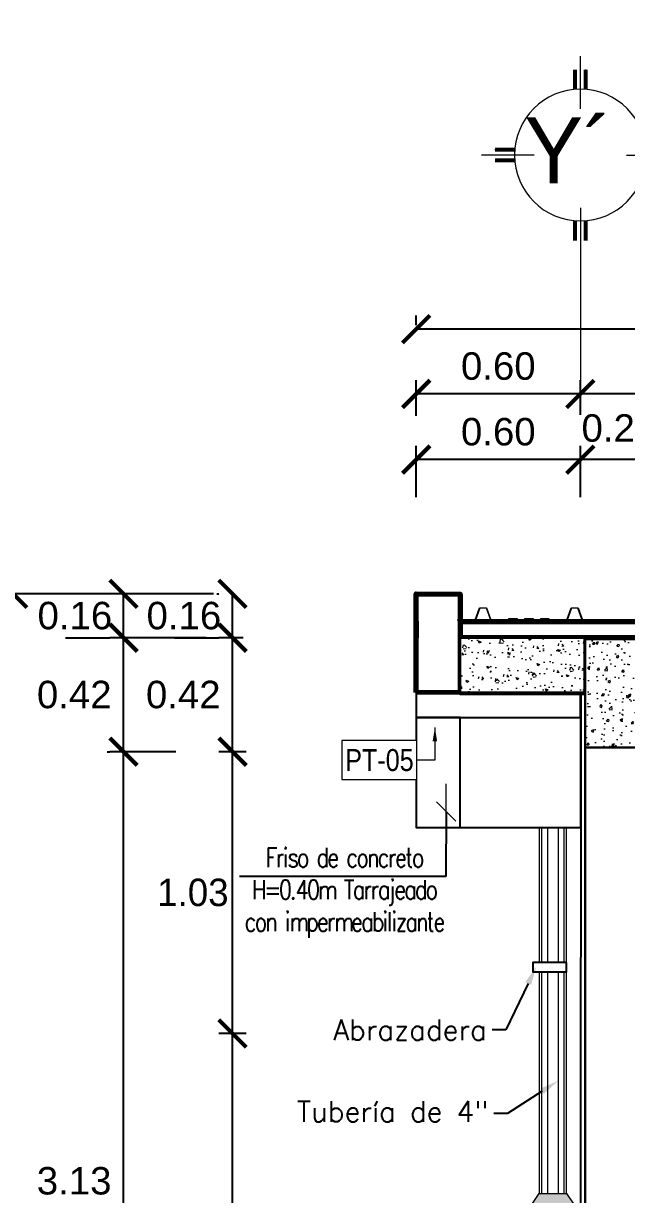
# Model space of a CAD drawing. Header units: millimetres. Extents: x -3570 to 5754, y -12788176 to 1214.
# Drawn here: x 3397.577 to 3399.773, y 1188.445 to 1192.709 of the extents above; entities that cross this region are included whole.
import ezdxf
from ezdxf import colors
from ezdxf.entities.mleader import LeaderData, LeaderLine
from ezdxf.enums import TextEntityAlignment as Align
from ezdxf.math import Vec2, Vec3

# ---------------------------------------------------------------- set-up
doc = ezdxf.new("R2010")
doc.units = ezdxf.units.MM
doc.linetypes.add('ACAD_ISO04W100', pattern=[30, 24, -3, 0, -3])
doc.linetypes.add('CONTINUA', pattern=[0])
for name, color, linetype, lineweight in [('.', 7, 'Continuous', 0), ('07. TARRAJEO.', 70, 'Continuous', 0), ('15. TECHOS.', 22, 'Continuous', 5), ('31. LOSA Y TECHO EN CORTE.', 7, 'Continuous', 30), ('49. EJES.', 152, 'Continuous', 5), ('55. INDICADORES - TEXTO (SOLO MÓDULOS).', 45, 'Continuous', 5), ('COLUMNAS Y PLACAS', 255, 'Continuous', 70), ('COTAS', 7, 'Continuous', 0), ('lineas delgadas', 252, 'Continuous', 5), ('LINEAS ELEVACIONES', 252, 'Continuous', 0), ('SGE_COTAS-01', 1, 'Continuous', 9), ('SGE_TEXTO-CHICOS-03', 3, 'Continuous', 9), ('TEXTOS', 2, 'Continuous', 20), ('TEXTOS-CHICOS-03', 3, 'Continuous', 5)]:
    doc.layers.add(name, color=color, linetype=linetype, lineweight=lineweight)
doc.layers.add('PARA CORTES ARQ', color=251, linetype='Continuous')
doc.styles.add('COTAS', font='arial.ttf')
doc.styles.add('ESC 1-50 C', font='arial.ttf', dxfattribs={"height": 0.075})
doc.styles.add('nemi', font='GOTHIC.TTF')
doc.styles.add('R80-50', font='romans.shx', dxfattribs={"width": 1.3, "height": 0.08})
doc.styles.add('ROMANS', font='romans.shx')
doc.styles.add('SIMPLEX 50', font='simplex.shx', dxfattribs={"width": 0.6, "height": 0.08})
doc.styles.add('TEXTOS 20', font='ARIALN.TTF', dxfattribs={"height": 0.08})
doc.dimstyles.new('1-50', dxfattribs={"dimtxt": 0.15, "dimasz": 0.07, "dimexe": 0.08, "dimexo": 0, "dimgap": 0.02, "dimtad": 1, "dimtoh": 1, "dimzin": 4, "dimdsep": 46, "dimtxsty": 'R80-50', "dimblk1": 'TICK1', "dimblk2": 'TICK1', "dimsah": 1, "dimcen": 0.09, "dimclrt": 3, "dimaunit": 1, "dimadec": 0, "dimazin": 0, "dimtfac": 1, "dimtix": 1, "dimtmove": 1, "dimatfit": 1, "dimldrblk": 'TICK1', "dimfxl": 0.6, "dimfxlon": 1, "dimtolj": 1, "dimtzin": 0, "dimarcsym": 0})
doc.dimstyles.new('COTA NEMI', dxfattribs={"dimscale": 0, "dimtxt": 0.1, "dimasz": 0.05, "dimexe": 0.04, "dimexo": 0.1, "dimgap": 0.022, "dimtad": 2, "dimtih": 1, "dimtoh": 1, "dimzin": 5, "dimdsep": 46, "dimtxsty": 'nemi', "dimblk": 'ARCHTICK', "dimcen": 0, "dimdle": 0.03, "dimclrd": 1, "dimclre": 1, "dimclrt": 256, "dimaunit": 1, "dimazin": 0, "dimtfac": 1, "dimtix": 1, "dimtmove": 0, "dimatfit": 3, "dimldrblk": 'ARCHTICK', "dimfxl": 0.05, "dimfxlon": 1, "dimtolj": 1, "dimtzin": 0, "dimlwd": -1, "dimlwe": -1, "dimarcsym": 0})
doc.dimstyles.new('ESC G 1.50', dxfattribs={"dimtxt": 0.08, "dimasz": 0.08, "dimexe": 0.08, "dimexo": 0.05, "dimgap": 0.02, "dimtad": 2, "dimtih": 1, "dimtoh": 1, "dimzin": 1, "dimdsep": 46, "dimtxsty": 'SIMPLEX 50', "dimblk": 'ARCHTICK', "dimcen": 0, "dimdle": 0.06, "dimclrd": 256, "dimclre": 256, "dimclrt": 256, "dimadec": 0, "dimazin": 0, "dimtfac": 1, "dimtix": 1, "dimtmove": 2, "dimatfit": 3, "dimfxl": 0.5, "dimfxlon": 1, "dimlwd": -1, "dimlwe": -1, "dimarcsym": 0})
doc.dimstyles.new('Escala1_50', dxfattribs={"dimtxt": 0.1, "dimasz": 0.1, "dimexe": 0.05, "dimexo": 0.25, "dimgap": 0.05, "dimtad": 2, "dimtih": 1, "dimtoh": 1, "dimzin": 1, "dimdsep": 46, "dimtxsty": 'COTAS', "dimblk": 'ARCHTICK', "dimcen": 0.04, "dimclrd": 1, "dimclre": 1, "dimclrt": 7, "dimadec": 0, "dimazin": 0, "dimtfac": 1, "dimtmove": 2, "dimatfit": 3, "dimfxl": 1, "dimtolj": 1, "dimtzin": 4, "dimarcsym": 0})

# ---------------------------------------------------------------- blocks, each defined once
blk = doc.blocks.new('eje')
at = {"layer": '49. EJES.', "ltscale": 0.01}
for p, q in [((2.063533550404091e-17, 0.9325860982293981), (2.063533550404091e-17, 1.124586098229608)), ((-0.01920000000002954, 1.003816865481552), (-0.01920000000002954, 1.075994768629038)), ((0.239230767252299, 0.7837860982292686), (0.3114086703997703, 0.7837860982292828)), ((-0.1680000000001023, 0.7645860982292817), (-0.360000000000341, 0.7645860982292533)), ((-0.239230767252299, 0.7453860982292664), (-0.3114086703997135, 0.7453860982292806)), ((0.1680000000001023, 0.7645860982292391), (0.360000000000341, 0.7645860982292817)), ((5.93957391425931e-18, 0.5725860982289892), (5.93957391425931e-18, 0.44458609822883)), ((0.01920000000002958, 0.5253553309768975), (0.01920000000002958, 0.4531774278292839))]:
    blk.add_line(p, q, dxfattribs=at)
at = {"layer": '49. EJES.'}
blk.add_line((5.93957391425931e-18, 0.44458609822883), (-1.408306880611444e-18, -0.1054139017710895), dxfattribs=at)
at = {"layer": '49. EJES.', "ltscale": 0.01, "const_width": 0.0144000000000131}
for points in [[(-0.01920000000002954, 1.003816865481552), (-0.01920000000002954, 1.075994768629038)], [(0.01919999999997274, 1.003816865481552), (0.01919999999997274, 1.075994768629024)], [(-0.239230767252299, 0.7837860982292686), (-0.3114086703997703, 0.7837860982292402)], [(0.239230767252299, 0.7837860982292686), (0.3114086703997703, 0.7837860982292828)], [(-0.239230767252299, 0.7453860982292664), (-0.3114086703997135, 0.7453860982292806)], [(0.239230767252299, 0.7453860982292522), (0.3114086703997703, 0.7453860982292806)], [(-0.01920000000002954, 0.5253553309768548), (-0.01919999999997269, 0.4531774278293124)], [(0.01920000000002958, 0.5253553309768975), (0.01920000000002958, 0.4531774278292839)]]:
    blk.add_lwpolyline(points, dxfattribs=at)
at = {"layer": '49. EJES.', "ltscale": 0.01}
blk.add_circle((2.063533550404091e-17, 0.7645860982292817), 0.2400000000002182, dxfattribs=at)
blk = doc.blocks.new('_ArchTick')
at = {"color": 0, "linetype": 'Continuous', "const_width": 0.15}
blk.add_lwpolyline([(-0.5, -0.5), (0.5, 0.5)], dxfattribs=at)
blk = doc.blocks.new('*D440')
at = {"layer": 'COTAS', "color": 1, "lineweight": -2, "transparency": 16777216}
for p, q in [((3398.363154991944, 1189.031336916767), (3398.288171458914, 1189.031336916767)), ((3398.338171458914, 1186.931337276711), (3398.338171458914, 1189.031336916767)), ((3398.376979070248, 1186.931337276711), (3398.288171458914, 1186.931337276711))]:
    blk.add_line(p, q, dxfattribs=at)
at = {"layer": 'Defpoints', "color": 0, "lineweight": 30, "transparency": 16777216}
for p in [(3398.338171458914, 1189.031336916767), (3398.613154991944, 1189.031336916767), (3398.626979070248, 1186.931337276711, -24926854.24738497)]:
    blk.add_point(p, dxfattribs=at)
at = {"layer": 'COTAS', "color": 1, "lineweight": -2, "transparency": 16777216, "xscale": 0.1, "yscale": 0.1, "zscale": 0.1}
for p, rotation in [((3398.338171458914, 1189.031336916767), 90), ((3398.338171458914, 1186.931337276711), 270)]:
    blk.add_blockref('_ArchTick', p, dxfattribs=dict(at, rotation=rotation))
at = {"layer": 'COTAS', "color": 7, "transparency": 16777216, "insert": (3398.157612113757, 1187.981337096738), "char_height": 0.1, "attachment_point": 5, "style": 'COTAS'}
blk.add_mtext('\\A1;2.10', dxfattribs=at)
blk = doc.blocks.new('*D441')
at = {"layer": 'COTAS', "color": 1, "lineweight": -2, "transparency": 16777216}
for p, q in [((3398.376979070245, 1190.472360374986), (3398.288171458913, 1190.472360374986)), ((3398.338171458914, 1190.057360374987), (3398.338171458914, 1190.472360374986)), ((3398.363154991944, 1190.057360374987), (3398.288171458913, 1190.057360374987))]:
    blk.add_line(p, q, dxfattribs=at)
at = {"layer": 'Defpoints', "color": 0, "lineweight": 30, "transparency": 16777216}
for p in [(3398.338171458914, 1190.472360374986), (3398.626979070245, 1190.472360374986, -24926854.24738497), (3398.613154991944, 1190.057360374987)]:
    blk.add_point(p, dxfattribs=at)
at = {"layer": 'COTAS', "color": 1, "lineweight": -2, "transparency": 16777216, "xscale": 0.1, "yscale": 0.1, "zscale": 0.1}
for p, rotation in [((3398.338171458914, 1190.472360374986), 90), ((3398.338171458914, 1190.057360374987), 270)]:
    blk.add_blockref('_ArchTick', p, dxfattribs=dict(at, rotation=rotation))
at = {"layer": 'COTAS', "color": 7, "transparency": 16777216, "insert": (3398.158805838176, 1190.264860374985), "char_height": 0.1, "attachment_point": 5, "style": 'COTAS'}
blk.add_mtext('\\A1;0.42', dxfattribs=at)
blk = doc.blocks.new('*D442')
at = {"layer": 'COTAS', "color": 1, "lineweight": -2, "transparency": 16777216}
for p, q in [((3398.281411046919, 1190.632138552607), (3398.288171458913, 1190.632138552607)), ((3398.338171458914, 1190.472360374986), (3398.338171458914, 1190.632138552607)), ((3398.126979070246, 1190.472360374986), (3398.288171458913, 1190.472360374986))]:
    blk.add_line(p, q, dxfattribs=at)
at = {"layer": 'Defpoints', "color": 0, "lineweight": 30, "transparency": 16777216}
for p in [(3398.338171458914, 1190.632138552607), (3398.531411046919, 1190.632138552607), (3398.376979070246, 1190.472360374986)]:
    blk.add_point(p, dxfattribs=at)
at = {"layer": 'COTAS', "color": 1, "lineweight": -2, "transparency": 16777216, "xscale": 0.1, "yscale": 0.1, "zscale": 0.1}
for p, rotation in [((3398.338171458914, 1190.632138552607), 90), ((3398.338171458914, 1190.472360374986), 270)]:
    blk.add_blockref('_ArchTick', p, dxfattribs=dict(at, rotation=rotation))
at = {"layer": 'COTAS', "color": 7, "transparency": 16777216, "insert": (3398.161056861369, 1190.552249463796), "char_height": 0.1, "attachment_point": 5, "style": 'COTAS'}
blk.add_mtext('\\A1;0.16', dxfattribs=at)
blk = doc.blocks.new('*D443')
at = {"layer": 'COTAS', "color": 1, "lineweight": -2, "transparency": 16777216}
for p, q in [((3397.88163206813, 1190.057360374987), (3397.891195408091, 1190.057360374987)), ((3397.941195408092, 1186.931337276712), (3397.941195408092, 1190.057360374987)), ((3398.036470702161, 1186.931337276712), (3397.891195408091, 1186.931337276712))]:
    blk.add_line(p, q, dxfattribs=at)
at = {"layer": 'Defpoints', "color": 0, "lineweight": 30, "transparency": 16777216}
for p in [(3397.941195408092, 1190.057360374987), (3398.13163206813, 1190.057360374987), (3398.286470702161, 1186.931337276712, -24926854.24738495)]:
    blk.add_point(p, dxfattribs=at)
at = {"layer": 'COTAS', "color": 1, "lineweight": -2, "transparency": 16777216, "xscale": 0.1, "yscale": 0.1, "zscale": 0.1}
for p, rotation in [((3397.941195408092, 1190.057360374987), 90), ((3397.941195408092, 1186.931337276712), 270)]:
    blk.add_blockref('_ArchTick', p, dxfattribs=dict(at, rotation=rotation))
at = {"layer": 'COTAS', "color": 7, "transparency": 16777216, "insert": (3397.761352297586, 1188.494348825848), "char_height": 0.1, "attachment_point": 5, "style": 'COTAS'}
blk.add_mtext('\\A1;3.13', dxfattribs=at)
blk = doc.blocks.new('*D424')
at = {"layer": 'COTAS', "color": 1, "lineweight": -2, "transparency": 16777216}
for p, q in [((3398.241809708235, 1190.472360374986), (3397.891195408092, 1190.472360374986)), ((3397.941195408092, 1190.057360374987), (3397.941195408092, 1190.472360374986)), ((3398.131632068129, 1190.057360374987), (3397.891195408092, 1190.057360374987))]:
    blk.add_line(p, q, dxfattribs=at)
at = {"layer": 'Defpoints', "color": 0, "lineweight": 30, "transparency": 16777216}
for p in [(3397.941195408092, 1190.472360374986), (3398.491809708235, 1190.472360374986, 24926854.24738497), (3398.381632068129, 1190.057360374987, 24926854.24738497)]:
    blk.add_point(p, dxfattribs=at)
at = {"layer": 'COTAS', "color": 1, "lineweight": -2, "transparency": 16777216, "xscale": 0.1, "yscale": 0.1, "zscale": 0.1}
for p, rotation in [((3397.941195408092, 1190.472360374986), 90), ((3397.941195408092, 1190.057360374987), 270)]:
    blk.add_blockref('_ArchTick', p, dxfattribs=dict(at, rotation=rotation))
at = {"layer": 'COTAS', "color": 7, "transparency": 16777216, "insert": (3397.761829787355, 1190.264860374986), "char_height": 0.1, "attachment_point": 5, "style": 'COTAS'}
blk.add_mtext('\\A1;0.42', dxfattribs=at)
blk = doc.blocks.new('*D425')
at = {"layer": 'COTAS', "color": 1, "lineweight": -2, "transparency": 16777216}
for p, q in [((3398.269250386692, 1190.632138552607), (3397.489493301689, 1190.632138552607)), ((3397.539493301689, 1190.632138552607), (3397.539493301689, 1186.931337276712)), ((3397.874089020724, 1186.931337276712), (3397.489493301689, 1186.931337276712))]:
    blk.add_line(p, q, dxfattribs=at)
at = {"layer": 'Defpoints', "color": 0, "lineweight": 30, "transparency": 16777216}
for p in [(3398.519250386692, 1190.632138552607), (3397.539493301689, 1186.931337276712), (3398.124089020724, 1186.931337276712, -24926854.24738497)]:
    blk.add_point(p, dxfattribs=at)
at = {"layer": 'COTAS', "color": 1, "lineweight": -2, "transparency": 16777216, "xscale": 0.1, "yscale": 0.1, "zscale": 0.1}
for p, rotation in [((3397.539493301689, 1190.632138552607), 90), ((3397.539493301689, 1186.931337276712), 270)]:
    blk.add_blockref('_ArchTick', p, dxfattribs=dict(at, rotation=rotation))
at = {"layer": 'COTAS', "color": 7, "transparency": 16777216, "insert": (3397.359820723244, 1188.781737914658), "char_height": 0.1, "attachment_point": 5, "style": 'COTAS'}
blk.add_mtext('\\A1;3.70', dxfattribs=at)
blk = doc.blocks.new('*D434')
at = {"layer": 'COTAS', "color": 1, "lineweight": -2, "transparency": 16777216}
for p, q in [((3399.604849478524, 1190.984037852204), (3399.604849478524, 1191.1707498196)), ((3399.884845695833, 1190.984037852204), (3399.884845695833, 1191.1707498196)), ((3399.884845695833, 1191.1207498196), (3399.604849478524, 1191.1207498196))]:
    blk.add_line(p, q, dxfattribs=at)
at = {"layer": 'Defpoints', "color": 0, "lineweight": 30, "transparency": 16777216}
for p in [(3399.604849478524, 1191.1207498196), (3399.604849478524, 1190.734037852204), (3399.884845695833, 1190.734037852204)]:
    blk.add_point(p, dxfattribs=at)
at = {"layer": 'COTAS', "color": 1, "lineweight": -2, "transparency": 16777216, "xscale": 0.1, "yscale": 0.1, "zscale": 0.1, "rotation": 180}
blk.add_blockref('_ArchTick', (3399.604849478524, 1191.1207498196), dxfattribs=at)
at = {"layer": 'COTAS', "color": 1, "lineweight": -2, "transparency": 16777216, "xscale": 0.1, "yscale": 0.1, "zscale": 0.1}
blk.add_blockref('_ArchTick', (3399.884845695833, 1191.1207498196), dxfattribs=at)
at = {"layer": 'COTAS', "color": 7, "transparency": 16777216, "insert": (3399.744847587179, 1191.235206756625), "char_height": 0.1, "attachment_point": 5, "style": 'COTAS'}
blk.add_mtext('\\A1;0.28', dxfattribs=at)
blk = doc.blocks.new('*D435')
at = {"layer": 'COTAS', "color": 1, "lineweight": -2, "transparency": 16777216}
for p, q in [((3399.00686986534, 1190.984037852204), (3399.00686986534, 1191.1707498196)), ((3399.604849478524, 1190.984037852204), (3399.604849478524, 1191.1707498196)), ((3399.604849478524, 1191.1207498196), (3399.00686986534, 1191.1207498196))]:
    blk.add_line(p, q, dxfattribs=at)
at = {"layer": 'Defpoints', "color": 0, "lineweight": 30, "transparency": 16777216}
for p in [(3399.00686986534, 1191.1207498196), (3399.00686986534, 1190.734037852204), (3399.604849478524, 1190.734037852204)]:
    blk.add_point(p, dxfattribs=at)
at = {"layer": 'COTAS', "color": 1, "lineweight": -2, "transparency": 16777216, "xscale": 0.1, "yscale": 0.1, "zscale": 0.1, "rotation": 180}
blk.add_blockref('_ArchTick', (3399.00686986534, 1191.1207498196), dxfattribs=at)
at = {"layer": 'COTAS', "color": 1, "lineweight": -2, "transparency": 16777216, "xscale": 0.1, "yscale": 0.1, "zscale": 0.1}
blk.add_blockref('_ArchTick', (3399.604849478524, 1191.1207498196), dxfattribs=at)
at = {"layer": 'COTAS', "color": 7, "transparency": 16777216, "insert": (3399.305859671932, 1191.221807118373), "char_height": 0.1, "attachment_point": 5, "style": 'COTAS'}
blk.add_mtext('\\A1;0.60', dxfattribs=at)
blk = doc.blocks.new('*D436')
at = {"layer": 'COTAS', "color": 1, "lineweight": -2, "transparency": 16777216}
for p, q in [((3399.604849478524, 1191.283707995737), (3399.604849478524, 1191.409777639393)), ((3402.501796981214, 1191.279768310316), (3402.501796981214, 1191.409777639393)), ((3402.501796981214, 1191.359777639393), (3399.604849478524, 1191.359777639393))]:
    blk.add_line(p, q, dxfattribs=at)
at = {"layer": 'Defpoints', "color": 0, "lineweight": 30, "transparency": 16777216}
for p in [(3399.604849478524, 1191.359777639393), (3399.604849478524, 1191.033707995737), (3402.501796981214, 1191.029768310316)]:
    blk.add_point(p, dxfattribs=at)
at = {"layer": 'COTAS', "color": 1, "lineweight": -2, "transparency": 16777216, "xscale": 0.1, "yscale": 0.1, "zscale": 0.1, "rotation": 180}
blk.add_blockref('_ArchTick', (3399.604849478524, 1191.359777639393), dxfattribs=at)
at = {"layer": 'COTAS', "color": 1, "lineweight": -2, "transparency": 16777216, "xscale": 0.1, "yscale": 0.1, "zscale": 0.1}
blk.add_blockref('_ArchTick', (3402.501796981214, 1191.359777639393), dxfattribs=at)
at = {"layer": 'COTAS', "color": 7, "transparency": 16777216, "insert": (3401.053323229869, 1191.460834938165), "char_height": 0.1, "attachment_point": 5, "style": 'COTAS'}
blk.add_mtext('\\A1;2.90', dxfattribs=at)
blk = doc.blocks.new('*D437')
at = {"layer": 'COTAS', "color": 1, "lineweight": -2, "transparency": 16777216}
for p, q in [((3399.00686986534, 1191.279768310316), (3399.00686986534, 1191.409777639393)), ((3399.604849478524, 1191.283707995737), (3399.604849478524, 1191.409777639393)), ((3399.604849478524, 1191.359777639393), (3399.00686986534, 1191.359777639393))]:
    blk.add_line(p, q, dxfattribs=at)
at = {"layer": 'Defpoints', "color": 0, "lineweight": 30, "transparency": 16777216}
for p in [(3399.00686986534, 1191.359777639393), (3399.604849478524, 1191.033707995737), (3399.00686986534, 1191.029768310316)]:
    blk.add_point(p, dxfattribs=at)
at = {"layer": 'COTAS', "color": 1, "lineweight": -2, "transparency": 16777216, "xscale": 0.1, "yscale": 0.1, "zscale": 0.1, "rotation": 180}
blk.add_blockref('_ArchTick', (3399.00686986534, 1191.359777639393), dxfattribs=at)
at = {"layer": 'COTAS', "color": 1, "lineweight": -2, "transparency": 16777216, "xscale": 0.1, "yscale": 0.1, "zscale": 0.1}
blk.add_blockref('_ArchTick', (3399.604849478524, 1191.359777639393), dxfattribs=at)
at = {"layer": 'COTAS', "color": 7, "transparency": 16777216, "insert": (3399.305859671932, 1191.460834938165), "char_height": 0.1, "attachment_point": 5, "style": 'COTAS'}
blk.add_mtext('\\A1;0.60', dxfattribs=at)
blk = doc.blocks.new('*D438')
at = {"layer": 'COTAS', "color": 1, "lineweight": -2, "transparency": 16777216}
for p, q in [((3399.00686986534, 1191.609777639393), (3399.00686986534, 1191.645848407627)), ((3402.790912972297, 1191.60976982064), (3402.790912972297, 1191.645848407627)), ((3402.790912972297, 1191.595848407627), (3399.00686986534, 1191.595848407627))]:
    blk.add_line(p, q, dxfattribs=at)
at = {"layer": 'Defpoints', "color": 0, "lineweight": 30, "transparency": 16777216}
for p in [(3399.00686986534, 1191.595848407627), (3399.00686986534, 1191.359777639393), (3402.790912972297, 1191.35976982064)]:
    blk.add_point(p, dxfattribs=at)
at = {"layer": 'COTAS', "color": 1, "lineweight": -2, "transparency": 16777216, "xscale": 0.1, "yscale": 0.1, "zscale": 0.1, "rotation": 180}
blk.add_blockref('_ArchTick', (3399.00686986534, 1191.595848407627), dxfattribs=at)
at = {"layer": 'COTAS', "color": 1, "lineweight": -2, "transparency": 16777216, "xscale": 0.1, "yscale": 0.1, "zscale": 0.1}
blk.add_blockref('_ArchTick', (3402.790912972297, 1191.595848407627), dxfattribs=at)
at = {"layer": 'COTAS', "color": 7, "transparency": 16777216, "insert": (3400.898891418818, 1191.696939812811), "char_height": 0.1, "attachment_point": 5, "style": 'COTAS'}
blk.add_mtext('\\A1;3.78', dxfattribs=at)
blk = doc.blocks.new('*D439')
at = {"layer": 'COTAS', "color": 1, "lineweight": -2, "transparency": 16777216}
for p, q in [((3398.18163206813, 1190.632138552607), (3397.891195408093, 1190.632138552607)), ((3397.941195408093, 1190.472360374986), (3397.941195408093, 1190.632138552607)), ((3397.730003019424, 1190.472360374986), (3397.891195408093, 1190.472360374986))]:
    blk.add_line(p, q, dxfattribs=at)
at = {"layer": 'Defpoints', "color": 0, "lineweight": 30, "transparency": 16777216}
for p in [(3397.941195408093, 1190.632138552607), (3398.43163206813, 1190.632138552607, 24926854.24738497), (3397.980003019424, 1190.472360374986)]:
    blk.add_point(p, dxfattribs=at)
at = {"layer": 'COTAS', "color": 1, "lineweight": -2, "transparency": 16777216, "xscale": 0.1, "yscale": 0.1, "zscale": 0.1}
for p, rotation in [((3397.941195408093, 1190.632138552607), 90), ((3397.941195408093, 1190.472360374986), 270)]:
    blk.add_blockref('_ArchTick', p, dxfattribs=dict(at, rotation=rotation))
at = {"layer": 'COTAS', "color": 7, "transparency": 16777216, "insert": (3397.764080810548, 1190.552249463796), "char_height": 0.1, "attachment_point": 5, "style": 'COTAS'}
blk.add_mtext('\\A1;0.16', dxfattribs=at)
blk = doc.blocks.new('TICK1')
at = {"layer": 'COTAS', "ltscale": 0.5}
blk.add_line((-0.9999999999999716, 0), (0.9999999999999716, 0), dxfattribs=at)
at = {"layer": 'COTAS', "color": 4, "ltscale": 0.5}
blk.add_line((-0.3535533905932766, -0.3535533905932766), (0.3535533905932766, 0.3535533905932766), dxfattribs=at)
blk = doc.blocks.new('*U289')
at = {"color": 9, "true_color": 0xc7c8ca}
blk.add_wipeout([(0.4530283891778665, 3.9968028886505635e-15), (0.4530283891778665, -0.1999999999999993), (0, -0.1999999999999993), (0, 3.9968028886505635e-15)], dxfattribs=at)
at = {"layer": '31. LOSA Y TECHO EN CORTE.', "lineweight": 0}
h = blk.add_hatch(dxfattribs=at)
h.set_pattern_fill('AR-CONC', color=256, scale=0.0005, angle=-2.111888308491775e-12)
h.set_pattern_definition([(49.99999999999788, (-207.2025980304884, 52.10919479194096), (0.09109233449800172, -0.007969542769454902), [0.009525, -0.104775]), (354.9999999999979, (-207.2025980304884, 52.10919479194096), (-0.01762171071248115, 0.09552842261951823), [0.00761999999999999, -0.08382029208499986]), (100.4514446999979, (-207.1950070269884, 52.10853066519096), (0.07347062354517987, 0.08755887595609485), [0.008095004399999984, -0.08904512229999986]), (46.18419999999789, (-207.2025980304884, 52.13459479194096), (0.1355395204460642, -0.02102116396636857), [0.0142875, -0.1571625]), (96.63555760999787, (-207.1913030804884, 52.13284304194097), (0.1187020670257561, 0.1237130622988564), [0.01214251157, -0.13356780408]), (351.184151169998, (-207.2025980304884, 52.13459479194096), (0.1187020670324931, 0.123713062292762), [0.011429983535, -0.12572986596]), (20.99999999999788, (-207.1898980304885, 52.12824479194096), (0.07580719563456435, -0.0511325990935466), [0.009525, -0.104775]), (325.999999999998, (-207.1898980304885, 52.12824479194096), (0.03090101417382693, 0.0920939830611585), [0.00762, -0.08381999999999999]), (71.45144499999789, (-207.1835807641884, 52.12398374199096), (0.1067082096393596, 0.04096138444294869), [0.008095004399999982, -0.08904496879999985]), (37.49999999999789, (-207.2025980304884, 52.10919479194096), (0.001544301625297467, 0.0422775194365765), [0, -0.082804, 0, -0.08509, 0, -0.0841375]), (7.499999999997886, (-207.2025980304884, 52.10919479194096), (0.03340983125515472, 0.05009028740905853), [0, -0.04851399999999999, 0, -0.080899, 0, -0.03206750000000001]), (327.4999999999979, (-207.2309190304885, 52.10919479194096), (0.06779529758343558, -0.002864371996339221), [0, -0.03175, 0, -0.09906000000000001, 0, -0.131445]), (317.4999999999978, (-207.2436190304884, 52.10919479194096), (0.0740645906930095, 0.01271324551666378), [0, -0.041275, 0, -0.065786, 0, -0.093345])])
h.paths.add_polyline_path([(0, -0.2), (0.4530283891778595, -0.2), (0.4530283891778595, 2.80331313717852e-15), (0, 2.80331313717852e-15)])
at = {"layer": '07. TARRAJEO.'}
blk.add_line((0.015, -0.2000000000000137), (0.453028389177959, -0.2000000000000137), dxfattribs=at)
at = {"layer": '31. LOSA Y TECHO EN CORTE.'}
blk.add_lwpolyline([(0, -0.2), (0.4530283891778595, -0.2), (0.4530283891778595, 2.80331313717852e-15), (0, 2.80331313717852e-15)], close=True, dxfattribs=at)
blk = doc.blocks.new('*D498')
at = {"color": 1, "transparency": 16777216}
for p, q in [((3398.388171458915, 1190.057360374987), (3398.298171458915, 1190.057360374987)), ((3398.338171458915, 1189.001336916767), (3398.338171458915, 1190.087360374986)), ((3398.388171458915, 1189.031336916767), (3398.298171458915, 1189.031336916767))]:
    blk.add_line(p, q, dxfattribs=at)
at = {"layer": 'Defpoints', "color": 0, "lineweight": 30, "transparency": 16777216}
for p in [(3398.338171458915, 1190.057360374987), (3398.613154991944, 1190.057360374987), (3398.613154991944, 1189.031336916767)]:
    blk.add_point(p, dxfattribs=at)
at = {"color": 1, "transparency": 16777216, "xscale": 0.05, "yscale": 0.05, "zscale": 0.05}
for p, rotation in [((3398.338171458915, 1190.057360374987), 90), ((3398.338171458915, 1189.031336916767), 270)]:
    blk.add_blockref('_ArchTick', p, dxfattribs=dict(at, rotation=rotation))
at = {"transparency": 16777216, "insert": (3398.193737740356, 1189.544348645876), "char_height": 0.1, "attachment_point": 5, "style": 'nemi'}
blk.add_mtext('\\A1;1.03', dxfattribs=at)
blk = doc.blocks.new('*U306')
blk.add_wipeout([(-0.3912198090622788, -0.15874696633467117), (-0.39121980906254994, -0.30055488955790916), (-0.11839021054620402, -0.300554889558168), (-0.11839021054593345, -0.1587469663349309)]).dxf.layer = '55. INDICADORES - TEXTO (SOLO MÓDULOS).'
at = {"layer": '55. INDICADORES - TEXTO (SOLO MÓDULOS).'}
blk.add_lwpolyline([(-0.391219809062477, -0.3005548895580432), (-0.1183902105458401, -0.3005548895582706), (-0.1183902105458401, -0.1587469663350021), (-0.3912198090620223, -0.1587469663347747)], close=True, dxfattribs=at)
at = {"layer": '55. INDICADORES - TEXTO (SOLO MÓDULOS).', "style": 'TEXTOS 20'}
blk.add_attdef('ITEM', text='', height=0.08, dxfattribs=at).set_placement((-0.2548050098043859, -0.2296509279465226), align=Align.MIDDLE_CENTER)
at = {"layer": '55. INDICADORES - TEXTO (SOLO MÓDULOS).'}
blk.add_leader([(-0.0529284598877254, -0.1111579184646408), (-0.0529284598877254, -0.2296502700437692), (-0.1183902105458401, -0.2296571425374623)], dimstyle='ESC G 1.50', override={"dimasz": 0.05}, dxfattribs=at)

msp = doc.modelspace()

# ---------------------------------------------------------------- hatches: boundary and pattern name
at = {"layer": '.', "linetype": 'CONTINUA', "true_color": 0xc7c8ca, "transparency": 33554559}
h = msp.add_hatch(color=9, dxfattribs=at)
h.dxf.hatch_style = 1
h.paths.add_polyline_path([(3399.554771518814, 1188.448217110113), (3399.454771518837, 1188.448217110112), (3399.404771518849, 1188.373217110858), (3399.60485788599, 1188.373217110859)])
h.paths.add_polyline_path([(3399.60485788599, 1188.373217110859), (3399.404771518849, 1188.373217110858), (3399.404771518859, 1186.881336916766), (3399.604857886, 1186.881336916766)])
at = {"layer": '31. LOSA Y TECHO EN CORTE.', "lineweight": 0, "true_color": 0x939598}
h = msp.add_hatch(dxfattribs=at)
h.set_pattern_fill('AR-CONC', color=252, scale=0.00049, angle=-2.111888308491775e-12)
h.set_pattern_definition([(49.99999999999788, (1927.023597532832, -1206.010175025445), (0.08927048780804167, -0.007810151914065803), [0.0093345, -0.1026795]), (354.9999999999979, (1927.023597532832, -1206.010175025445), (-0.01726927649823153, 0.09361785416712785), [0.007467599999999939, -0.08214388624329903]), (100.4514446999979, (1927.031036716262, -1206.010825869661), (0.07200121107427626, 0.08580769843697295), [0.00793310431199988, -0.08726421985399904]), (46.18419999999789, (1927.023597532832, -1205.985283025446), (0.1328287300371429, -0.0206007406870412), [0.01400175, -0.15401925]), (96.63555760999787, (1927.034666583832, -1205.986999740446), (0.1163280256852409, 0.1212388010528792), [0.0118996613386, -0.1308964479984]), (351.184151169998, (1927.023597532832, -1205.985283025446), (0.1163280256918432, 0.1212388010469067), [0.0112013838643, -0.1232152686408]), (20.99999999999788, (1927.036043532832, -1205.991506025445), (0.07429105172187307, -0.05010994711167566), [0.0093345, -0.1026795]), (325.999999999998, (1927.036043532832, -1205.991506025445), (0.03028299389035039, 0.09025210339993532), [0.0074676, -0.0821436]), (71.45144499999789, (1927.042234453806, -1205.995681854397), (0.1045740454465724, 0.04014215675408972), [0.007933104311999879, -0.08726406942399902]), (37.49999999999789, (1927.023597532832, -1206.010175025445), (0.001513415592791517, 0.04143196904784496), [0, -0.08114792, 0, -0.0833882, 0, -0.08245475]), (7.499999999997886, (1927.023597532832, -1206.010175025445), (0.03274163463005163, 0.04908848166087735), [0, -0.04754372, 0, -0.07928102, 0, -0.03142615]), (327.4999999999979, (1926.995842952832, -1206.010175025445), (0.06643939163176689, -0.002807084556412436), [0, -0.031115, 0, -0.09707879999999999, 0, -0.1288161]), (317.4999999999978, (1926.983396952832, -1206.010175025445), (0.0725832988791493, 0.01245898060633051), [0, -0.0404495, 0, -0.06447028, 0, -0.09147809999999999])])
h.paths.add_polyline_path([(3399.621866022512, 1190.072360374986), (3399.871880374634, 1190.072360374986), (3399.871880231428, 1190.472360425431), (3399.621866022512, 1190.472360374986)])

# ---------------------------------------------------------------- linework, layer by layer
at = {"color": 146, "linetype": 'CONTINUA', "true_color": 0x105689, "elevation": -99722248.43308614}
msp.add_lwpolyline([(3399.00686986534, 1190.272360374986), (3399.00686986534, 1189.781335764339)], dxfattribs=at)
at = {"color": 252, "linetype": 'CONTINUA', "true_color": 0x939598, "elevation": -99722248.43308614}
for points in [[(3399.00686986534, 1189.78134904936), (3399.606865879306, 1189.78134904936), (3399.606865879306, 1190.272360374986), (3399.00686986534, 1190.272360374986)], [(3399.00686986534, 1190.181336916766), (3399.604857886, 1190.181336916766), (3399.604857886, 1190.272360374986), (3399.00686986534, 1190.272360374986)], [(3399.166869865341, 1190.181336916766), (3399.00686986534, 1190.181336916766), (3399.00686986534, 1189.78134904936), (3399.166869865341, 1189.78134904936)]]:
    msp.add_lwpolyline(points, close=True, dxfattribs=at)
at = {"color": 9, "linetype": 'CONTINUA', "lineweight": 60, "true_color": 0xc7c8ca, "elevation": -99722248.43308614}
msp.add_lwpolyline([(3399.16686986534, 1190.272360374986), (3399.006869865339, 1190.272360374986)], dxfattribs=at)
at = {"color": 9, "linetype": 'CONTINUA', "true_color": 0xc7c8ca, "elevation": -99722248.43308614}
msp.add_lwpolyline([(3399.55477151881, 1189.289271853173), (3399.432031036772, 1189.289271853173), (3399.432031036772, 1189.256139913177), (3399.55477151881, 1189.256139913177)], close=True, dxfattribs=at)
at = {"layer": '15. TECHOS.', "elevation": -99722248.43308614}
msp.add_lwpolyline([(3399.15686986534, 1190.536998152904), (3399.221984641399, 1190.536998152904), (3399.23798213954, 1190.580998152904), (3399.262982139539, 1190.580998152904), (3399.278979637682, 1190.536998152904), (3399.344219865337, 1190.536998152904), (3399.344219865337, 1190.541998152904), (3399.374219865339, 1190.541998152904), (3399.374219865339, 1190.536998152904), (3399.402219865339, 1190.536998152904), (3399.402219865339, 1190.541998152904), (3399.43221986534, 1190.541998152904), (3399.43221986534, 1190.536998152904), (3399.46021986534, 1190.536998152904), (3399.46021986534, 1190.541998152904), (3399.490219865341, 1190.541998152904), (3399.490219865341, 1190.536998152904), (3399.555422367197, 1190.536998152904), (3399.571419865338, 1190.580998152904), (3399.596419865338, 1190.580998152904), (3399.61241736348, 1190.536998152904), (3399.766498589444, 1190.536998152904), (3399.767498589445, 1190.535998152904), (3399.611769865338, 1190.535998152904), (3399.595772367197, 1190.579998152904), (3399.57206736348, 1190.579998152904), (3399.556069865338, 1190.535998152904), (3399.489219865341, 1190.535998152904), (3399.489219865341, 1190.540998152904), (3399.46121986534, 1190.540998152904), (3399.46121986534, 1190.535998152904), (3399.43121986534, 1190.535998152904), (3399.43121986534, 1190.540998152904), (3399.403219865339, 1190.540998152904), (3399.403219865339, 1190.535998152904), (3399.373219865339, 1190.535998152904), (3399.373219865339, 1190.540998152904), (3399.345219865337, 1190.540998152904), (3399.345219865337, 1190.535998152904), (3399.27833213954, 1190.535998152904), (3399.262334641399, 1190.579998152904), (3399.238629637681, 1190.579998152904), (3399.222632139539, 1190.535998152904), (3399.15586986534, 1190.535998152904)], dxfattribs=at)
at = {"layer": 'COLUMNAS Y PLACAS', "color": 9, "true_color": 0xc7c8ca}
for p, q in [((3399.00686986534, 1190.532142297265, -99722248.43308614), (3399.00686986534, 1190.472360374986, -99722248.43308614)), ((3402.630047579458, 1190.530685663117, -99722248.43308614), (3399.16686986534, 1190.530685406874, -99722248.43308614)), ((3399.00686986534, 1190.272360374986, -99722248.43308614), (3399.00686986534, 1190.472360374986, -99722248.43308614))]:
    msp.add_line(p, q, dxfattribs=at)
at = {"layer": 'COLUMNAS Y PLACAS', "color": 9, "true_color": 0xc7c8ca, "elevation": -99722248.43308614}
for points in [[(3399.00686986534, 1190.272360374986), (3399.00686986534, 1190.632142297265), (3399.16686986534, 1190.63141385207), (3399.16686986534, 1190.452251336125)], [(3401.804848176638, 1190.472360374986), (3401.804848176638, 1190.472360374986), (3399.16686986534, 1190.472360374986), (3399.16686986534, 1190.272360374986), (3399.619898387777, 1190.272360374986)]]:
    msp.add_lwpolyline(points, dxfattribs=at)
at = {"layer": 'COTAS', "color": 252, "lineweight": 30, "true_color": 0x939598}
msp.add_line((3399.621866022512, 1190.072360374986, -99722248.43308614), (3399.621866022512, 1186.931336916766, -99722248.43308614), dxfattribs=at)
at = {"layer": 'lineas delgadas'}
msp.add_line((3399.454810972934, 1189.781349049363, -99722248.43308614), (3399.027229035413, 1189.78134904936, -99722248.43308614), dxfattribs=at)
at = {"layer": 'lineas delgadas', "color": 9, "true_color": 0xc7c8ca}
for p, q in [((3399.454771518831, 1189.78134904936, -99722248.43308614), (3399.454771518833, 1189.289271853173, -99722248.43308614)), ((3399.464769795735, 1189.289271853172, -99722248.43308614), (3399.464769795735, 1189.78134904936, -99722248.43308614)), ((3399.48473366287, 1189.78134904936, -99722248.43308614), (3399.484766358983, 1189.289271853172, -99722248.43308614)), ((3399.524759523349, 1189.289271853172, -99722248.43308614), (3399.524759523349, 1189.78134904936, -99722248.43308614)), ((3399.544744621105, 1189.78134904936, -99722248.43308614), (3399.544767890529, 1189.289271853173, -99722248.43308614)), ((3399.55477151881, 1189.289271853173, -99722248.43308614), (3399.554771518807, 1189.78134904936, -99722248.43308614))]:
    msp.add_line(p, q, dxfattribs=at)
at = {"layer": 'lineas delgadas', "color": 9, "true_color": 0xc7c8ca, "elevation": -99722248.43308614}
for points in [[(3399.454771518834, 1189.256139913177), (3399.454771518842, 1188.44821711012)], [(3399.464771518852, 1188.448217110112), (3399.464771518843, 1189.256139913177)], [(3399.484771518804, 1189.256139913177), (3399.484771518813, 1188.448217110112)], [(3399.524771518848, 1188.448217110112), (3399.524771518819, 1189.256139913176)], [(3399.544771518811, 1189.256139913177), (3399.54477151881, 1188.448217110113)], [(3399.554771518819, 1188.448217110113), (3399.55477151882, 1189.256139913177)]]:
    msp.add_lwpolyline(points, dxfattribs=at)
at = {"layer": 'LINEAS ELEVACIONES', "color": 9, "true_color": 0xc7c8ca, "elevation": -99722248.43308614, "flags": 128}
msp.add_lwpolyline([(3399.404771518849, 1188.373217110858), (3399.454771518837, 1188.448217110112), (3399.554771518814, 1188.448217110113), (3399.60485788599, 1188.373217110859)], dxfattribs=at)

# ---------------------------------------------------------------- block references
at = {"layer": 'TEXTOS', "linetype": 'ACAD_ISO04W100', "xscale": -1}
msp.add_blockref('eje', (3399.604841659772, 1191.465191541164, -99722248.43308614), dxfattribs=at)

# ---------------------------------------------------------------- texts
at = {"layer": 'SGE_TEXTO-CHICOS-03', "insert": (3398.744250151748, 1189.380115055917, -99722248.43308614), "char_height": 0.07, "width": 0.8296192085979515, "attachment_point": 8, "style": 'ROMANS'}
msp.add_mtext('{\\W0.8;\\T0.8;Friso de concreto H=0.40m Tarrajeado con impermeabilizante}', dxfattribs=at)
at = {"layer": 'TEXTOS-CHICOS-03', "ltscale": 0.01, "style": 'nemi'}
msp.add_text('Y´', height=0.24, dxfattribs=at).set_placement((3399.400570516247, 1192.126837875989, -99722248.43308614))

# ---------------------------------------------------------------- dimensions: what is measured, and where the dimension line sits
dim = msp.add_aligned_dim(p1=(3398.613154991942, 1189.031336916766, -99722248.43308614), p2=(3398.613154991942, 1190.057360374986, -99722248.43308614), distance=0.27498353302689793, dimstyle='COTA NEMI', override={"dimscale": 1})
dim.commit()
dim.dimension.update_dxf_attribs({"geometry": '*D498', "text_midpoint": (3398.193737740356, 1189.544348645876, -99722248.43308614)})
at = {"layer": 'COTAS', "color": 9, "true_color": 0xc7c8ca}
for base, p1, p2, angle, picture, middle in [((3399.00686986534, 1191.595848407627, -99722248.43308614), (3402.790912972297, 1191.35976982064, -99722248.43308614), (3399.00686986534, 1191.359777639393, -99722248.43308614), 180, '*D438', (3400.898891418818, 1191.696939812811, -99722248.43308614)), ((3399.00686986534, 1191.359777639393, -99722248.43308614), (3399.604849478524, 1191.033707995737, -99722248.43308614), (3399.00686986534, 1191.029768310316, -99722248.43308614), 180, '*D437', (3399.305859671932, 1191.460834938165, -99722248.43308614)), ((3399.604849478524, 1191.359777639393, -99722248.43308614), (3402.501796981214, 1191.029768310316, -99722248.43308614), (3399.604849478524, 1191.033707995737, -99722248.43308614), 180, '*D436', (3401.053323229869, 1191.460834938165, -99722248.43308614)), ((3399.00686986534, 1191.1207498196, -99722248.43308614), (3399.604849478524, 1190.734037852204, -99722248.43308614), (3399.00686986534, 1190.734037852204, -99722248.43308614), 180, '*D435', (3399.305859671932, 1191.221807118373, -99722248.43308614)), ((3397.539493301689, 1186.931337276712, -99722248.43308614), (3398.51925038669, 1190.632138552607, -99722248.43308614), (3398.124089020722, 1186.931337276711, -124649102.6804711), 90, '*D425', (3397.359820723244, 1188.781737914658, -99722248.43308614)), ((3397.941195408093, 1190.632138552607, -99722248.43308614), (3397.980003019422, 1190.472360374986, -99722248.43308614), (3398.431632068128, 1190.632138552607, -74795394.18570118), 90, '*D439', (3397.764080810548, 1190.552249463796, -99722248.43308614)), ((3398.338171458914, 1190.632138552607, -99722248.43308614), (3398.376979070244, 1190.472360374986, -99722248.43308614), (3398.531411046917, 1190.632138552607, -99722248.43308614), 90, '*D442', (3398.161056861369, 1190.552249463796, -99722248.43308614)), ((3397.941195408092, 1190.472360374986, -99722248.43308614), (3398.381632068128, 1190.057360374986, -74795394.18570118), (3398.491809708234, 1190.472360374986, -74795394.18570118), 90, '*D424', (3397.761829787355, 1190.264860374986, -99722248.43308614)), ((3398.338171458914, 1190.472360374986, -99722248.43308614), (3398.613154991942, 1190.057360374986, -99722248.43308614), (3398.626979070244, 1190.472360374986, -124649102.6804711), 90, '*D441', (3398.158805838176, 1190.264860374985, -99722248.43308614)), ((3397.941195408092, 1190.057360374987, -99722248.43308614), (3398.286470702159, 1186.931337276711, -124649102.6804711), (3398.131632068128, 1190.057360374987, -99722248.43308614), 90, '*D443', (3397.761352297586, 1188.494348825848, -99722248.43308614)), ((3398.338171458914, 1189.031336916767, -99722248.43308614), (3398.626979070246, 1186.931337276711, -124649102.6804711), (3398.613154991942, 1189.031336916766, -99722248.43308614), 90, '*D440', (3398.157612113757, 1187.981337096738, -99722248.43308614))]:
    dim = msp.add_linear_dim(base=base, p1=p1, p2=p2, angle=angle, dimstyle='Escala1_50', dxfattribs=at)
    dim.commit()
    dim.dimension.update_dxf_attribs({"geometry": picture, "text_midpoint": middle})
dim = msp.add_linear_dim(base=(3399.604849478524, 1191.1207498196, -99722248.43308614), p1=(3399.884845695833, 1190.734037852204, -99722248.43308614), p2=(3399.604849478524, 1190.734037852204, -99722248.43308614), angle=180, dimstyle='Escala1_50', dxfattribs=at)
dim.commit()
dim.dimension.update_dxf_attribs({"geometry": '*D434', "text_midpoint": (3399.744847587179, 1191.235206756625, -99722248.43308614), "dimtype": 160})

# ---------------------------------------------------------------- leaders
at = {"layer": 'SGE_COTAS-01', "lineweight": 5}
msp.add_leader([(3399.11569544785, 1189.839838913477, -99722248.43308614), (3399.115093817427, 1189.603229468134, -99722248.43308614), (3398.363692219693, 1189.603229468134, -99722248.43308614)], dimstyle='1-50', override={"dimasz": 0.1, "dimse1": 1}, dxfattribs=at)
at = {"layer": 'SGE_TEXTO-CHICOS-03'}
ml = msp.add_multileader_mtext('Standard', dxfattribs=at)
ml.set_content('{\\Fromans|c0;Abrazadera }', color=256, style='ESC 1-50 C')
ml.set_leader_properties()
ml.build(insert=Vec2(0, 0))
ml.multileader.update_dxf_attribs({"text_left_attachment_type": 2, "text_right_attachment_type": 2, "dogleg_length": 0.1, "arrow_head_size": 0.07})
ctx = ml.context
ctx.base_point, ctx.char_height, ctx.arrow_head_size, ctx.landing_gap_size, ctx.plane_origin, ctx.plane_x_axis, ctx.plane_y_axis = Vec3(3398.640246578277, 1189.044434516651, -199444695.0945962), 0.075, 0.07, 0.02, Vec3(3397.994356161298, 1188.086219034597, -199444695.0945962), Vec3(1, 5.117090242780678e-12), Vec3(-5.117090242780678e-12, 1)
ctx.left_attachment, ctx.right_attachment, ctx.text_align_type = 2, 2, 2
notes = []
notes.append((ctx, [(1, (1, 1, 0), (3399.333818006848, 1189.044434516655, -199444695.0945962), (-1, -5.117090242780685e-12), 0.0499999999999887, [(0, [(3399.445032720385, 1189.2762797751, -199444695.0945962)], 0, [])])]))
ctx.mtext.insert, ctx.mtext.text_direction, ctx.mtext.rotation, ctx.mtext.width, ctx.mtext.alignment, ctx.mtext.flow_direction = Vec3(3399.263818006848, 1189.081934516654, -199444695.0945962), Vec3(1, 5.117090242780678e-12), 5.117090242780678e-12, 1.178980181082011, 3, 5
ml = msp.add_multileader_mtext('Standard', dxfattribs=at)
ml.set_content('{\\Fromans|c0;Tubería de 4"}', color=256, style='ESC 1-50 C')
ml.set_leader_properties()
ml.build(insert=Vec2(0, 0))
ml.multileader.update_dxf_attribs({"text_left_attachment_type": 2, "text_right_attachment_type": 2, "dogleg_length": 0.1, "arrow_head_size": 0.07})
ctx = ml.context
ctx.base_point, ctx.char_height, ctx.arrow_head_size, ctx.landing_gap_size, ctx.plane_origin, ctx.plane_x_axis, ctx.plane_y_axis = Vec3(3398.446340980999, 1188.74006669487, -199444695.0945962), 0.075, 0.07, 0.02, Vec3(3397.803480553743, 1187.781851212816, -199444695.0945962), Vec3(1, 5.117090242780678e-12), Vec3(-5.117090242780678e-12, 1)
ctx.left_attachment, ctx.right_attachment, ctx.text_align_type = 2, 2, 2
notes.append((ctx, [(1, (1, 1, 0), (3399.339912409571, 1188.740066694874, -199444695.0945962), (-1, -5.117090242780688e-12), 0.0499999999999887, [(0, [(3399.524259917566, 1188.859051801494, -199444695.0945962)], 0, [])])]))
ctx.mtext.insert, ctx.mtext.text_direction, ctx.mtext.rotation, ctx.mtext.width, ctx.mtext.alignment, ctx.mtext.flow_direction = Vec3(3399.269912409571, 1188.784709552017, -199444695.0945962), Vec3(1, 5.117090242780678e-12), 5.117090242780678e-12, 1.178980181082011, 3, 5
for ctx, leaders in notes:
    for number, flags, end, landing, length, lines in leaders:
        leader = LeaderData()
        leader.index, (leader.has_last_leader_line, leader.has_dogleg_vector, leader.attachment_direction) = number, flags
        leader.last_leader_point, leader.dogleg_vector, leader.dogleg_length = Vec3(end), Vec3(landing), length
        for number, points, colour, breaks in lines:
            line = LeaderLine()
            line.index, line.vertices, line.color, line.breaks = number, Vec3.list(points), colors.encode_raw_color(colour), breaks
            leader.lines.append(line)
        ctx.leaders.append(leader)

# ---------------------------------------------------------------- next in the draw order: block references
at = {"color": 6, "xscale": -1}
msp.add_blockref('*U289', (3399.619898254518, 1190.472360374986, -99722248.43308614), dxfattribs=at)
at = {"layer": '55. INDICADORES - TEXTO (SOLO MÓDULOS).'}
ref = msp.add_blockref('*U306', (3399.127887036013, 1190.256498339706, -99722248.43308614), dxfattribs=at)
ref.add_attrib('ITEM', 'PT-05', dxfattribs={"height": 0.08, "style": 'TEXTOS 20'}).set_placement((3398.873082026209, 1190.026847411759, -199444695.0945962), align=Align.MIDDLE_CENTER)

# ---------------------------------------------------------------- next in the draw order: linework, layer by layer
at = {"layer": 'PARA CORTES ARQ', "color": 3}
msp.add_line((3399.606865879306, 1190.272360374986, -99722248.43308614), (3399.604857886, 1186.881336916766, -99722248.43308614), dxfattribs=at)
at = {"layer": 'PARA CORTES ARQ', "color": 1, "lineweight": 30, "elevation": -99722248.43308614}
msp.add_lwpolyline([(3399.621866022512, 1190.472360374986), (3399.621866022512, 1190.072360374986), (3399.871880374634, 1190.072360374986), (3399.871880231428, 1190.472360425431)], close=True, dxfattribs=at)

doc.saveas('drawing.dxf')
